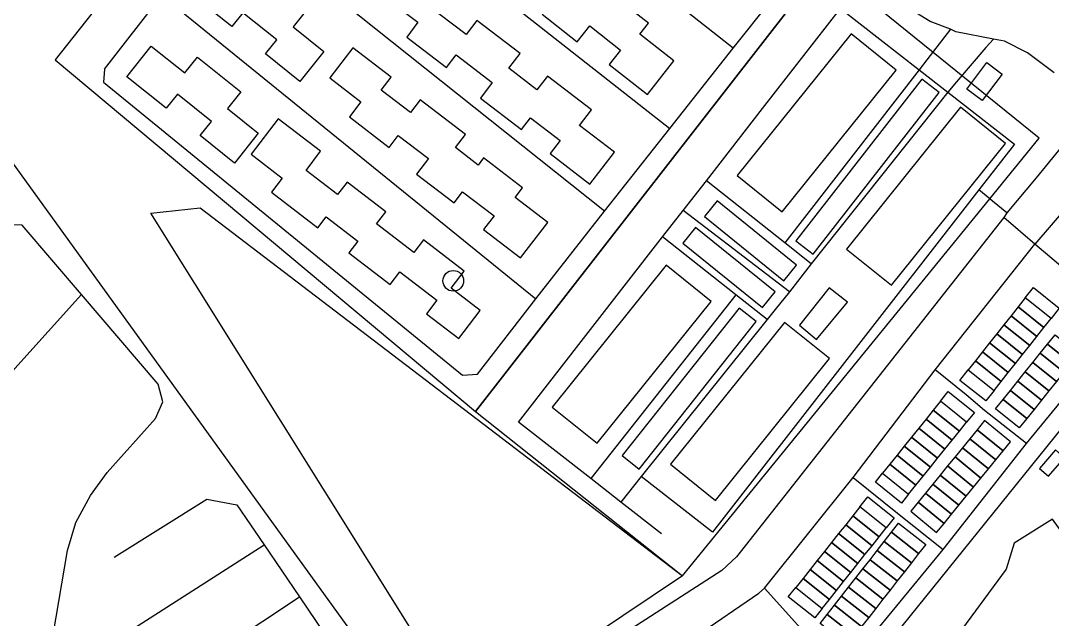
# Model space of a CAD drawing. Header units: metres. Extents: x 11276530 to 11306586, y 355867 to 367650.
# Drawn here: x 11290067.2 to 11290566.2, y 360932.8 to 361222.2 of the extents above; entities that cross this region are included whole.
import ezdxf

# ---------------------------------------------------------------- set-up
doc = ezdxf.new("R2010")
doc.units = ezdxf.units.M
for name, color, linetype in [('AMENITY', 6, 'Continuous'), ('BUILDING', 8, 'Continuous'), ('HIGHWAY_OTHER', 7, 'Continuous'), ('HIGHWAY_RESIDENTIAL', 7, 'Continuous'), ('HIGHWAY_SERVICE', 8, 'Continuous'), ('LANDUSE', 2, 'Continuous'), ('MISC', 8, 'Continuous'), ('NATURAL_OTHER', 7, 'Continuous')]:
    doc.layers.add(name, color=color, linetype=linetype)

msp = doc.modelspace()

# ---------------------------------------------------------------- linework, layer by layer
at = {"layer": 'AMENITY'}
for points in [[(11290503.09, 361194.01), (11290442.13, 361115.83), (11290450.53, 361109.28), (11290511.47, 361187.46), (11290503.09, 361194.01)], [(11290404.07, 361135.16), (11290397.95, 361127.61), (11290436.37, 361096.43), (11290442.5, 361103.98), (11290404.07, 361135.16)], [(11290393.65, 361122.26), (11290387.54, 361114.72), (11290425.97, 361083.53), (11290432.09, 361091.08), (11290393.65, 361122.26)], [(11290414.67, 361083.31), (11290358.21, 361011.99), (11290366.43, 361005.47), (11290422.92, 361076.79), (11290414.67, 361083.31)]]:
    msp.add_lwpolyline(points, dxfattribs=at)
msp.add_circle((11290276.46, 361096.47), 5, dxfattribs=at)
at = {"layer": 'BUILDING'}
for points in [[(11290164.15, 361248.96), (11290178.95, 361237.12), (11290184.48, 361244.02), (11290205.44, 361227.25), (11290199.02, 361219.22), (11290213.87, 361207.33), (11290202.28, 361192.86), (11290185.69, 361206.14), (11290191.15, 361212.94), (11290174.75, 361226.07), (11290169.34, 361219.33), (11290151.73, 361233.42), (11290164.15, 361248.96)], [(11290468.81, 361215.87), (11290413.73, 361147.33), (11290435.51, 361129.83), (11290490.6, 361198.37), (11290468.81, 361215.87)], [(11290130.41, 361209.92), (11290146.64, 361196.94), (11290152.78, 361204.6), (11290173.74, 361187.82), (11290167.3, 361179.79), (11290182.15, 361167.89), (11290170.57, 361153.42), (11290153.99, 361166.7), (11290159.45, 361173.51), (11290143.04, 361186.65), (11290137.64, 361179.89), (11290118.58, 361195.13), (11290130.41, 361209.92)], [(11290227.91, 361209.05), (11290216.8, 361194.53), (11290231.81, 361183.02), (11290226.2, 361175.69), (11290245.41, 361160.99), (11290249.8, 361166.74), (11290264.43, 361155.54), (11290258.71, 361148.07), (11290276.85, 361134.16), (11290280.97, 361139.55), (11290296.19, 361127.89), (11290291.11, 361121.25), (11290309.03, 361107.51), (11290322.21, 361124.69), (11290306.41, 361136.8), (11290309.97, 361141.45), (11290291.11, 361155.9), (11290288.44, 361152.42), (11290277.46, 361160.84), (11290282.3, 361167.16), (11290260.37, 361183.95), (11290255.7, 361177.86), (11290241.62, 361188.64), (11290246.41, 361194.89), (11290227.91, 361209.05)], [(11290521.77, 361180.35), (11290466.69, 361111.8), (11290488.45, 361094.3), (11290543.54, 361162.84), (11290521.77, 361180.35)], [(11290191.78, 361174.79), (11290178.65, 361157.64), (11290193.68, 361146.13), (11290188.51, 361139.38), (11290211, 361122.16), (11290215.05, 361127.43), (11290230.37, 361115.69), (11290225.99, 361109.99), (11290245.91, 361094.72), (11290250.63, 361100.87), (11290268.56, 361087.11), (11290263.48, 361080.49), (11290279.1, 361068.51), (11290289.49, 361082.07), (11290275.45, 361092.84), (11290281.79, 361101.12), (11290262.1, 361116.2), (11290257.44, 361110.13), (11290239.35, 361123.99), (11290243.77, 361129.76), (11290225.07, 361144.1), (11290220.53, 361138.17), (11290205.24, 361149.87), (11290212.3, 361159.08), (11290191.78, 361174.79)], [(11290379.41, 361103.99), (11290324.33, 361035.44), (11290346.09, 361017.95), (11290401.2, 361086.49), (11290379.41, 361103.99)], [(11290553.1, 361088.19), (11290557.06, 361093.17), (11290569.52, 361083.3), (11290565.57, 361078.32), (11290553.1, 361088.19)], [(11290562.12, 361073.97), (11290565.57, 361078.32), (11290553.1, 361088.19), (11290549.65, 361083.85), (11290562.12, 361073.97)], [(11290558.67, 361069.61), (11290562.12, 361073.97), (11290549.65, 361083.85), (11290546.21, 361079.49), (11290558.67, 361069.61)], [(11290555.22, 361065.26), (11290558.67, 361069.61), (11290546.21, 361079.49), (11290542.76, 361075.14), (11290555.22, 361065.26)], [(11290436.65, 361076.38), (11290381.57, 361007.83), (11290403.35, 360990.33), (11290458.44, 361058.87), (11290436.65, 361076.38)], [(11290551.78, 361060.9), (11290555.22, 361065.26), (11290542.76, 361075.14), (11290539.31, 361070.78), (11290551.78, 361060.9)], [(11290548.33, 361056.55), (11290551.78, 361060.9), (11290539.31, 361070.78), (11290535.86, 361066.43), (11290548.33, 361056.55)], [(11290563.89, 361065.92), (11290567.49, 361070.4), (11290578.94, 361061.21), (11290575.35, 361056.73), (11290563.89, 361065.92)], [(11290541.43, 361047.84), (11290544.88, 361052.19), (11290532.42, 361062.07), (11290528.97, 361057.72), (11290541.43, 361047.84)], [(11290544.88, 361052.19), (11290548.33, 361056.55), (11290535.86, 361066.43), (11290532.42, 361062.07), (11290544.88, 361052.19)], [(11290560.3, 361061.43), (11290563.89, 361065.92), (11290575.35, 361056.73), (11290571.75, 361052.25), (11290560.3, 361061.43)], [(11290537.98, 361043.48), (11290541.43, 361047.84), (11290528.97, 361057.72), (11290525.52, 361053.36), (11290537.98, 361043.48)], [(11290553.1, 361052.47), (11290556.7, 361056.95), (11290568.15, 361047.77), (11290564.56, 361043.28), (11290553.1, 361052.47)], [(11290556.7, 361056.95), (11290560.3, 361061.43), (11290571.75, 361052.25), (11290568.15, 361047.77), (11290556.7, 361056.95)], [(11290525.52, 361053.36), (11290537.98, 361043.48), (11290533.94, 361038.39), (11290521.47, 361048.27), (11290525.52, 361053.36)], [(11290549.51, 361047.99), (11290553.1, 361052.47), (11290564.56, 361043.28), (11290560.96, 361038.8), (11290549.51, 361047.99)], [(11290545.91, 361043.51), (11290549.51, 361047.99), (11290560.96, 361038.8), (11290557.37, 361034.32), (11290545.91, 361043.51)], [(11290512.09, 361038.29), (11290515.83, 361042.94), (11290528.46, 361032.77), (11290524.72, 361028.12), (11290512.09, 361038.29)], [(11290542.32, 361039.02), (11290545.91, 361043.51), (11290557.37, 361034.32), (11290553.77, 361029.84), (11290542.32, 361039.02)], [(11290521.21, 361023.77), (11290524.72, 361028.12), (11290512.09, 361038.29), (11290508.59, 361033.93), (11290521.21, 361023.77)], [(11290538.72, 361034.54), (11290542.32, 361039.02), (11290553.77, 361029.84), (11290550.18, 361025.35), (11290538.72, 361034.54)], [(11290517.7, 361019.41), (11290521.21, 361023.77), (11290508.59, 361033.93), (11290505.08, 361029.58), (11290517.7, 361019.41)], [(11290514.2, 361015.06), (11290517.7, 361019.41), (11290505.08, 361029.58), (11290501.57, 361025.22), (11290514.2, 361015.06)], [(11290542.37, 361014.28), (11290545.95, 361018.66), (11290533.4, 361028.89), (11290529.83, 361024.51), (11290542.37, 361014.28)], [(11290510.69, 361010.7), (11290514.2, 361015.06), (11290501.57, 361025.22), (11290498.07, 361020.87), (11290510.69, 361010.7)], [(11290538.8, 361009.9), (11290542.37, 361014.28), (11290529.83, 361024.51), (11290526.25, 361020.12), (11290538.8, 361009.9)], [(11290507.19, 361006.35), (11290510.69, 361010.7), (11290498.07, 361020.87), (11290494.56, 361016.51), (11290507.19, 361006.35)], [(11290535.23, 361005.52), (11290538.8, 361009.9), (11290526.25, 361020.12), (11290522.68, 361015.74), (11290535.23, 361005.52)], [(11290500.17, 360997.65), (11290503.68, 361002), (11290491.06, 361012.15), (11290487.55, 361007.8), (11290500.17, 360997.65)], [(11290503.68, 361002), (11290507.19, 361006.35), (11290494.56, 361016.51), (11290491.06, 361012.15), (11290503.68, 361002)], [(11290531.65, 361001.14), (11290535.23, 361005.52), (11290522.68, 361015.74), (11290519.11, 361011.35), (11290531.65, 361001.14)], [(11290496.67, 360993.29), (11290500.17, 360997.65), (11290487.55, 361007.8), (11290484.04, 361003.44), (11290496.67, 360993.29)], [(11290524.51, 360992.37), (11290528.08, 360996.75), (11290515.53, 361006.97), (11290511.96, 361002.59), (11290524.51, 360992.37)], [(11290528.08, 360996.75), (11290531.65, 361001.14), (11290519.11, 361011.35), (11290515.53, 361006.97), (11290528.08, 360996.75)], [(11290484.04, 361003.44), (11290496.67, 360993.29), (11290493.21, 360988.99), (11290480.59, 360999.15), (11290484.04, 361003.44)], [(11290520.93, 360987.98), (11290524.51, 360992.37), (11290511.96, 361002.59), (11290508.39, 360998.2), (11290520.93, 360987.98)], [(11290517.36, 360983.6), (11290520.93, 360987.98), (11290508.39, 360998.2), (11290504.81, 360993.82), (11290517.36, 360983.6)], [(11290473.12, 360987.23), (11290476.97, 360992.08), (11290489.74, 360981.93), (11290485.89, 360977.09), (11290473.12, 360987.23)], [(11290513.79, 360979.22), (11290517.36, 360983.6), (11290504.81, 360993.82), (11290501.24, 360989.44), (11290513.79, 360979.22)], [(11290482.45, 360972.76), (11290485.89, 360977.09), (11290473.12, 360987.23), (11290469.68, 360982.91), (11290482.45, 360972.76)], [(11290510.21, 360974.83), (11290513.79, 360979.22), (11290501.24, 360989.44), (11290497.67, 360985.06), (11290510.21, 360974.83)], [(11290479.01, 360968.43), (11290482.45, 360972.76), (11290469.68, 360982.91), (11290466.24, 360978.58), (11290479.01, 360968.43)], [(11290475.57, 360964.1), (11290479.01, 360968.43), (11290466.24, 360978.58), (11290462.8, 360974.25), (11290475.57, 360964.1)], [(11290488.37, 360974.89), (11290491.82, 360979.31), (11290504.97, 360969.01), (11290501.52, 360964.6), (11290488.37, 360974.89)], [(11290472.13, 360959.77), (11290475.57, 360964.1), (11290462.8, 360974.25), (11290459.36, 360969.93), (11290472.13, 360959.77)], [(11290484.92, 360970.49), (11290488.37, 360974.89), (11290501.52, 360964.6), (11290498.07, 360960.19), (11290484.92, 360970.49)], [(11290468.69, 360955.44), (11290472.13, 360959.77), (11290459.36, 360969.93), (11290455.92, 360965.59), (11290468.69, 360955.44)], [(11290481.46, 360966.07), (11290484.92, 360970.49), (11290498.07, 360960.19), (11290494.61, 360955.78), (11290481.46, 360966.07)], [(11290465.25, 360951.12), (11290468.69, 360955.44), (11290455.92, 360965.59), (11290452.48, 360961.27), (11290465.25, 360951.12)], [(11290478.01, 360961.67), (11290481.46, 360966.07), (11290494.61, 360955.78), (11290491.16, 360951.38), (11290478.01, 360961.67)], [(11290461.81, 360946.78), (11290465.25, 360951.12), (11290452.48, 360961.27), (11290449.04, 360956.94), (11290461.81, 360946.78)], [(11290471.11, 360952.85), (11290474.56, 360957.25), (11290487.7, 360946.96), (11290484.25, 360942.56), (11290471.11, 360952.85)], [(11290474.56, 360957.25), (11290478.01, 360961.67), (11290491.16, 360951.38), (11290487.7, 360946.96), (11290474.56, 360957.25)], [(11290458.37, 360942.46), (11290445.6, 360952.61), (11290442.16, 360948.29), (11290454.93, 360938.13), (11290458.37, 360942.46)], [(11290458.37, 360942.46), (11290461.81, 360946.78), (11290449.04, 360956.94), (11290445.6, 360952.61), (11290458.37, 360942.46)], [(11290467.66, 360948.43), (11290471.11, 360952.85), (11290484.25, 360942.56), (11290480.8, 360938.14), (11290467.66, 360948.43)], [(11290442.16, 360948.29), (11290454.93, 360938.13), (11290451.24, 360933.49), (11290438.47, 360943.65), (11290442.16, 360948.29)], [(11290464.2, 360944.03), (11290467.66, 360948.43), (11290480.8, 360938.14), (11290477.35, 360933.74), (11290464.2, 360944.03)], [(11290460.75, 360939.61), (11290464.2, 360944.03), (11290477.35, 360933.74), (11290473.9, 360929.32), (11290460.75, 360939.61)], [(11290457.3, 360935.21), (11290460.75, 360939.61), (11290473.9, 360929.32), (11290470.45, 360924.92), (11290457.3, 360935.21)], [(11290453.84, 360930.79), (11290457.3, 360935.21), (11290470.45, 360924.92), (11290466.99, 360920.5), (11290453.84, 360930.79)]]:
    msp.add_lwpolyline(points, close=True, dxfattribs=at)
for points in [[(11290243.22, 361233.8), (11290259.38, 361221.42), (11290253.92, 361214.3), (11290273.14, 361199.59), (11290277.78, 361205.65), (11290295.27, 361192.26), (11290289.57, 361184.84), (11290309.49, 361169.57), (11290313.88, 361175.31), (11290328.18, 361164.34), (11290323.32, 361157.99), (11290342.57, 361143.23), (11290354.4, 361158.65), (11290337.55, 361171.57), (11290343.29, 361179.05), (11290321.95, 361195.4), (11290316.93, 361188.83), (11290303.27, 361199.29), (11290308.74, 361206.42), (11290287.91, 361222.38), (11290282.64, 361215.5), (11290269.47, 361225.58)], [(11290319.4, 361225.31), (11290336.4, 361211.98), (11290342.42, 361219.66), (11290357.25, 361208.03), (11290351.84, 361201.11), (11290370.36, 361186.56), (11290383.11, 361202.81), (11290366.68, 361215.69), (11290370.82, 361220.98), (11290353.2, 361234.81)]]:
    msp.add_lwpolyline(points, dxfattribs=at)
at = {"layer": 'HIGHWAY_OTHER'}
for points in [[(11290062.91, 360869.01), (11290069.64, 360882.49), (11290074.74, 360895.44), (11290079.31, 360909.46), (11290082.95, 360925.31), (11290089.87, 360966.13), (11290093.88, 360979.61), (11290100.98, 360992.73), (11290109, 361003.83), (11290132.51, 361029.89), (11290135.97, 361037.91), (11290133.78, 361046.47), (11290096.71, 361089.81), (11290068.01, 361123.36), (11290054.7, 361123.91)], [(11289865.46, 360854.51), (11289881.86, 360848.31), (11289888.46, 360847.25), (11289902.26, 360845.03), (11289919.4, 360844.13), (11289936.88, 360845.76), (11289952.91, 360850.49), (11289968.77, 360858.33), (11289981.7, 360868.53), (11289992.81, 360879.28), (11289997.92, 360885.93), (11290002.47, 360891.86), (11290009.4, 360904.61), (11290015.23, 360919.36), (11290018.15, 360935.04), (11290027.06, 360983.69), (11290032.35, 360999.35), (11290040.56, 361018.49), (11290049.29, 361034.88), (11290064.42, 361054.01), (11290096.71, 361089.81)], [(11290112.5, 360962.86), (11290157.3, 360990.98), (11290171.76, 360988.17), (11290184.95, 360968.77), (11290202.05, 360943.63), (11290222.6, 360913.39)], [(11290095.44, 360911.44), (11290184.95, 360968.77)], [(11290148.37, 360908.16), (11290202.05, 360943.63)]]:
    msp.add_lwpolyline(points, dxfattribs=at)
at = {"layer": 'HIGHWAY_RESIDENTIAL'}
for points in [[(11290567.11, 361197.03), (11290554.18, 361206.73), (11290542.99, 361212.32), (11290537.75, 361213.33), (11290519.54, 361216.81), (11290516.98, 361218.07), (11290507.11, 361221.77), (11290497.93, 361227.44), (11290472.13, 361246.77), (11290463.7, 361253.86), (11290454.7, 361261.52)], [(11290570.66, 361161.26), (11290558.38, 361146.3), (11290544.2, 361129.28), (11290542.71, 361127.12)], [(11290787.3, 360874.43), (11290773.67, 360896.94), (11290757.39, 360923.37), (11290744.21, 360945.61), (11290730.88, 360968.99), (11290705.46, 361038.17), (11290686.89, 361070.72), (11290665.57, 361096.52), (11290635.24, 361121.49), (11290601.97, 361148.88), (11290593.91, 361150.18), (11290586.39, 361147.69), (11290574.42, 361133.74), (11290557.64, 361114.18)], [(11290542.71, 361127.12), (11290413.35, 360963.06), (11290406.33, 360956.5), (11290283.76, 360877.44)], [(11290684.94, 360940.45), (11290653.18, 361018.5), (11290643.5, 361033.42), (11290627.96, 361055.47), (11290624.1, 361058.87), (11290602.53, 361077.29), (11290581.57, 361094.09), (11290557.64, 361114.18), (11290542.71, 361127.12)], [(11290325.01, 360880.02), (11290342.45, 360890.9), (11290363.92, 360904.29), (11290424.29, 360945.54), (11290426.98, 360947.91), (11290469.92, 361001.33), (11290509.56, 361053.48), (11290557.64, 361114.18)], [(11290392.45, 360856.12), (11290415.2, 360871.25), (11290438.98, 360887.07), (11290462.25, 360904.74), (11290464.08, 360906.63), (11290513.42, 360966.67), (11290553.62, 361017.79), (11290602.53, 361077.29)]]:
    msp.add_lwpolyline(points, dxfattribs=at)
at = {"layer": 'HIGHWAY_SERVICE'}
for points in [[(11290107.83, 361198.84), (11290135.57, 361234.57), (11290167.86, 361274.86), (11290199.09, 361313.25), (11290230.53, 361351.72), (11290243.8, 361367.95), (11290253.48, 361373.67), (11290261.85, 361374.99), (11290277.79, 361375.96)], [(11290411.8, 361208.86), (11290230.53, 361351.72)], [(11290199.09, 361313.25), (11290381.17, 361170.11)], [(11290349.62, 361130.12), (11290167.86, 361274.86)], [(11290280.9, 361050.92), (11290288.14, 361051.39), (11290316.35, 361087.7), (11290349.62, 361130.12), (11290381.17, 361170.11), (11290411.8, 361208.86), (11290430.35, 361232.33), (11290425.99, 361257.15)], [(11290135.57, 361234.57), (11290316.35, 361087.7)], [(11290377.11, 360974.22), (11290357.42, 360989.55), (11290342.93, 361000.84), (11290307.93, 361028.09), (11290377.72, 361117.7), (11290387.71, 361130.5), (11290398.87, 361144.85), (11290426.06, 361179.76), (11290463.7, 361228.1), (11290501.76, 361198.47), (11290515.56, 361187.72), (11290547.88, 361162.54), (11290530.66, 361140.42), (11290401.78, 360974.92), (11290367.26, 361001.81)], [(11290516.98, 361218.07), (11290509.88, 361208.92), (11290505.5, 361203.29), (11290501.76, 361198.47), (11290436.82, 361114.76)], [(11290537.75, 361213.33), (11290534.04, 361209.31), (11290519.79, 361192.63), (11290515.56, 361187.72), (11290449.62, 361104.62), (11290438.99, 361091.22), (11290432.12, 361082.56), (11290428.26, 361077.76), (11290367.26, 361001.81), (11290357.42, 360989.55)], [(11290107.83, 361198.84), (11290107.23, 361192.43), (11290280.9, 361050.92)], [(11290449.62, 361104.62), (11290436.82, 361114.76), (11290398.87, 361144.85)], [(11290544.2, 361129.28), (11290537.2, 361135.05), (11290535.89, 361136.12), (11290530.66, 361140.42)], [(11290438.99, 361091.22), (11290387.71, 361130.5)], [(11290428.26, 361077.76), (11290413.06, 361089.76), (11290377.72, 361117.7)], [(11290413.06, 361089.76), (11290342.93, 361000.84)], [(11290553.62, 361017.79), (11290533.35, 361033.86), (11290524.44, 361041.42), (11290509.56, 361053.48)], [(11290469.92, 361001.33), (11290492.09, 360983.48), (11290513.42, 360966.67)], [(11290426.98, 360947.91), (11290447.51, 360925.23), (11290464.08, 360906.63)]]:
    msp.add_lwpolyline(points, dxfattribs=at)
at = {"layer": 'LANDUSE'}
for points in [[(11290083.92, 361203.28), (11290287.17, 361033.25), (11290455.6, 361249.63), (11290251.63, 361415.22), (11290083.92, 361203.28)], [(11290287.17, 361033.25), (11290387.24, 360953.86), (11290535.89, 361136.12), (11290559.78, 361165.43), (11290455.6, 361249.63), (11290287.17, 361033.25)], [(11290113.34, 360655.52), (11290157.05, 360640.92), (11290241.02, 360506.56), (11290101.26, 360421.74), (11289701.91, 360717.01), (11289716.18, 360742.69), (11290057.32, 361161.75), (11290236.8, 360913.47), (11290295.93, 360809.14), (11290151.94, 360711.1), (11290120.49, 360725.25), (11290103.57, 360717.29), (11290102.37, 360696.79), (11290113.34, 360655.52)], [(11290453.43, 360888.84), (11290450.45, 360879.21), (11290484.74, 360827.37), (11290617.87, 360908.67), (11290609.59, 360921.32), (11290623.93, 360931.76), (11290634.08, 360917.74), (11290678.56, 360944.01), (11290661.84, 360982.53), (11290616.11, 360965.94), (11290602.65, 360991.87), (11290588.76, 361009.68), (11290571, 361025.55), (11290478.48, 360911.18), (11290453.43, 360888.84)]]:
    msp.add_lwpolyline(points, close=True, dxfattribs=at)
at = {"layer": 'MISC'}
for points in [[(11290534.48, 361201.93), (11290541.84, 361196.44), (11290532.27, 361183.61), (11290524.9, 361189.11), (11290534.48, 361201.93)], [(11290458.3, 361093.03), (11290443.97, 361074.99), (11290452.19, 361068.09), (11290467.05, 361086.13), (11290458.3, 361093.03)], [(11290567.63, 361014.72), (11290559.95, 361005.79), (11290564.37, 361001.98), (11290572.05, 361010.92), (11290567.63, 361014.72)], [(11290566.3, 360981.33), (11290547.78, 360969.68), (11290543.9, 360957.15), (11290518.23, 360922.21), (11290531.06, 360905.19), (11290593.47, 360943.41), (11290566.3, 360981.33)]]:
    msp.add_lwpolyline(points, dxfattribs=at)
at = {"layer": 'NATURAL_OTHER'}
msp.add_lwpolyline([(11290130.24, 361129.25), (11290153.98, 361131.7), (11290387.24, 360953.86), (11290300.2, 360895.6), (11290277.59, 360893.69), (11290130.24, 361129.25)], dxfattribs=at)

doc.saveas('drawing.dxf')
